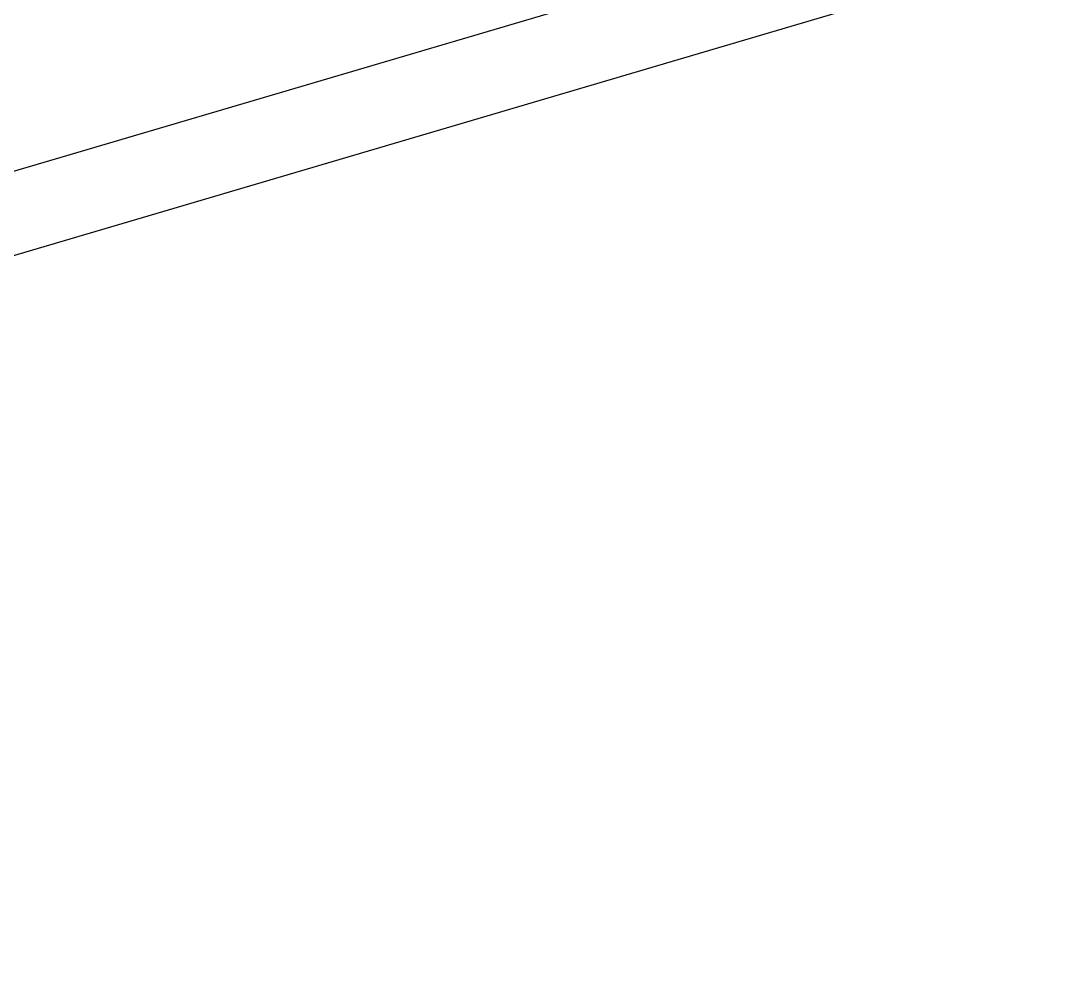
# Model space of a CAD drawing. Header units: millimetres. Extents: x 62878 to 70819, y -67946 to -61850.
# Drawn here: x 64890.34 to 64898, y -66951.27 to -66944.26 of the extents above; entities that cross this region are included whole.
import ezdxf

# ---------------------------------------------------------------- set-up
doc = ezdxf.new("R2010")
doc.units = ezdxf.units.MM
doc.layers.add('DOGRAMA', color=171, linetype='Continuous', lineweight=0)

msp = doc.modelspace()

# ---------------------------------------------------------------- linework, layer by layer
at = {"layer": 'DOGRAMA', "lineweight": -2}
for p, q in [((64897.92928000195, -66943.12778873523), (64853.29425050104, -66956.2871620039)), ((64898.00303441549, -66943.73157701478), (64853.46392316496, -66956.86267150611))]:
    msp.add_line(p, q, dxfattribs=at)

doc.saveas('drawing.dxf')
